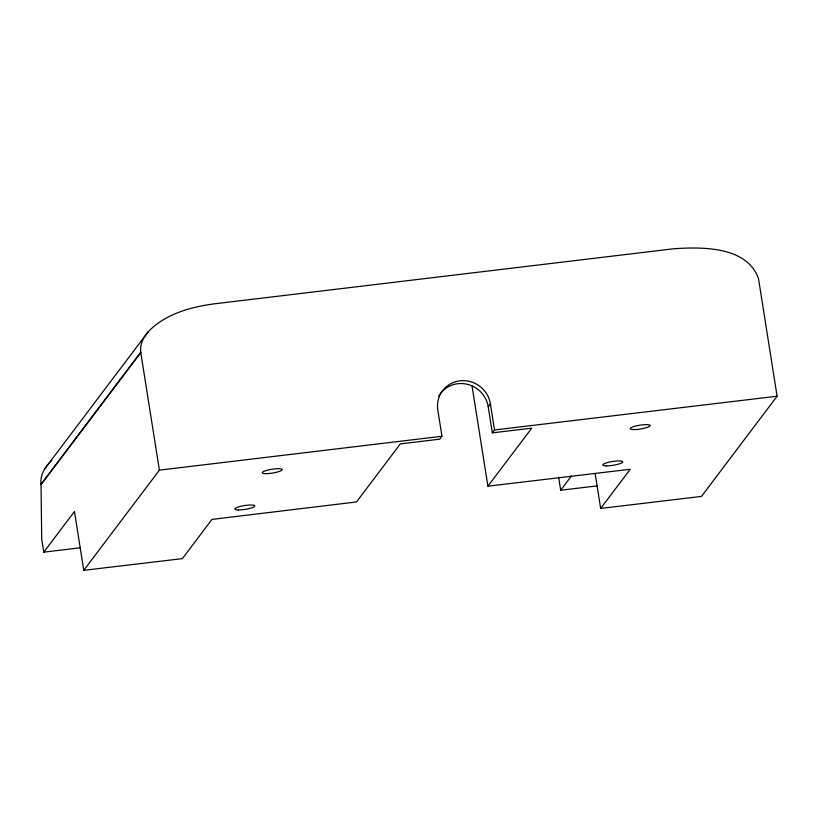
<?xml version="1.0" encoding="UTF-8"?>
<svg xmlns="http://www.w3.org/2000/svg" width="818" height="818" viewBox="0 0 818 818"><rect width="100%" height="100%" fill="white"/><g stroke="black" fill="none" stroke-linecap="round" stroke-linejoin="round"><path stroke-width="1.23" d="M51.861 460.493C45.092 466.516 39.765 475.309 41.033 484.675L41.708 539.144L43.783 552.15L80.43 547.784M148.232 331.73C143.273 337.445 139.684 344.879 140.778 352.609L159.398 470.145L83.773 570.33L182.373 558.633L211.954 519.41L356.505 501.935L400.35 443.888L439.777 439.154L441.965 436.26L437.824 410.115A26.974 25.971 37.1 0 1 459.961 380.81A26.974 25.971 37.1 0 1 490.391 403.806L494.512 429.961L492.313 432.865L531.751 428.162L487.906 486.189L630.259 469.256L600.657 508.438L701.486 496.403L777.1 396.219L758.49 278.549C746.967 246.208 702.151 246.852 673.848 248.744L212.997 303.999C189.653 307.271 165.031 314.255 148.232 331.73L44.663 468.949M41.023 484.246L140.768 352.169M41.033 484.675L140.778 352.609M43.783 552.15L74.469 511.495L83.773 570.33M492.313 432.865L488.203 406.71L490.391 403.806M597.232 485.861L560.688 490.248L571.424 476.025M159.398 470.145L441.965 436.26M494.512 429.961L777.1 396.219M558.612 477.17L560.688 490.248M472.058 386.024L487.906 486.189M595.126 473.397L600.657 508.438M438.54 396.444A26.974 25.971 37.1 0 1 466.444 384.092A26.974 25.971 37.1 0 1 488.203 406.71M265.85 473.632A10.113 1.933 -9 0 0 282.057 469.972A10.113 1.933 -9 0 0 268.703 469.859A10.113 1.933 -9 0 0 265.85 473.632M633.827 429.573A10.113 1.933 -9 0 0 650.044 425.922A10.113 1.933 -9 0 0 636.68 425.8A10.113 1.933 -9 0 0 633.827 429.573M606.435 465.861A10.113 1.933 -9 0 0 622.641 462.221A10.113 1.933 -9 0 0 609.277 462.098A10.113 1.933 -9 0 0 606.435 465.861M238.457 509.951A10.113 1.933 -9 0 0 254.664 506.291A10.113 1.933 -9 0 0 241.31 506.178A10.113 1.933 -9 0 0 238.457 509.951"/></g></svg>
